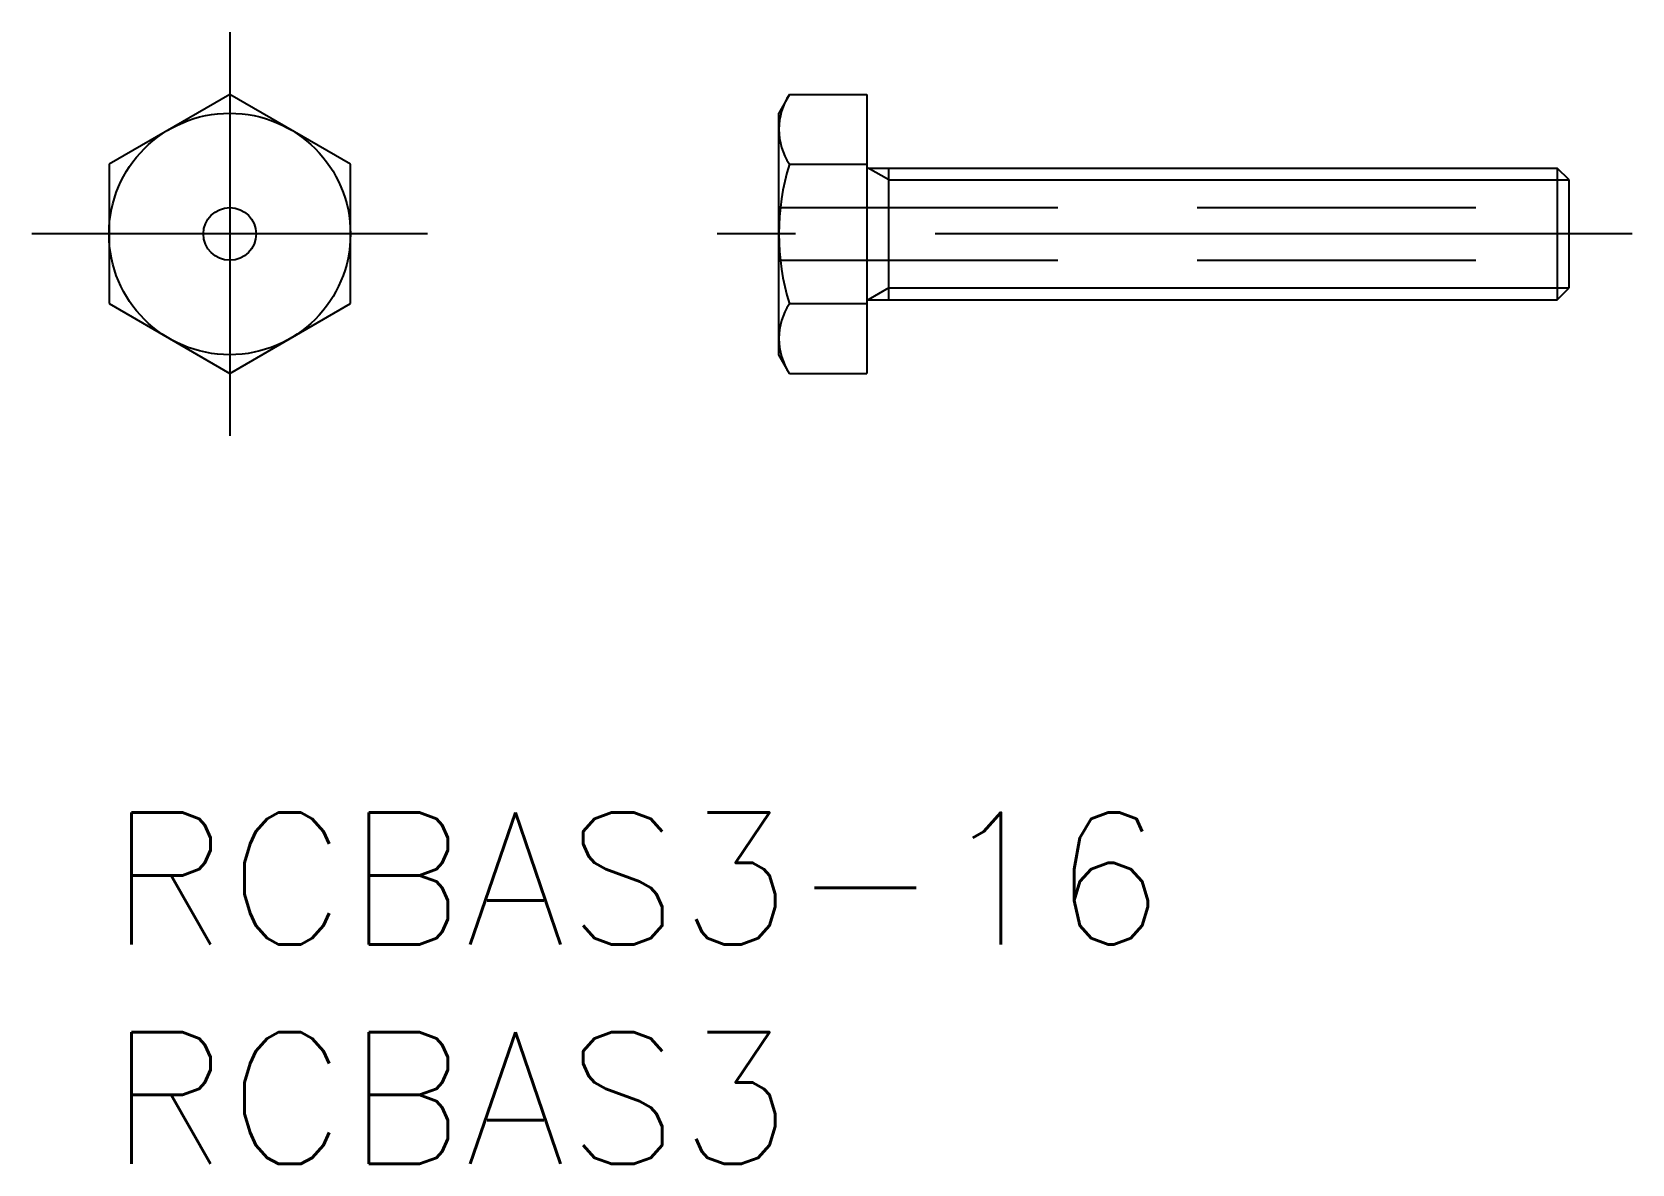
# Model space of a CAD drawing. Extents: x -1.8 to 34.7, y -8 to 17.8.
import ezdxf

# ---------------------------------------------------------------- set-up
doc = ezdxf.new("R2010")
doc.units = 0
doc.header["$LTSCALE"] = 0.5
doc.linetypes.add('CENTER', pattern=[50.8, 31.75, -6.35, 6.35, -6.35])
doc.linetypes.add('DASHED', pattern=[19.05, 12.7, -6.35])
for name, color, linetype in [('MSM_CENTER', 1, 'CENTER'), ('MSM_CONTINUOUS', 7, 'CONTINUOUS'), ('MSM_DASHED', 4, 'DASHED'), ('MSM_NARROW', 5, 'CONTINUOUS'), ('MSM_PART_NUMBER', 7, 'CONTINUOUS')]:
    doc.layers.add(name, color=color, linetype=linetype)
doc.styles.get("Standard").update_dxf_attribs({"font": 'txt.shx', "height": 1, "bigfont": 'bigfont.shx'})

# ---------------------------------------------------------------- blocks, each defined once
blk = doc.blocks.new('*U2')
at = {"layer": 'MSM_PART_NUMBER'}
blk.add_text('RCBAS3-16', height=3, dxfattribs=at).set_placement((0, -3))
blk = doc.blocks.new('*U3')
at = {"layer": 'MSM_PART_NUMBER'}
blk.add_text('RCBAS3', height=3, dxfattribs=at).set_placement((0, -8))

msp = doc.modelspace()

# ---------------------------------------------------------------- linework, layer by layer
at = {"layer": 'MSM_CENTER'}
for p, q in [((2.75, 17.773), (2.75, 8.578)), ((7.254, 13.175), (-1.754, 13.175)), ((34.688, 13.175), (13.848, 13.175))]:
    msp.add_line(p, q, dxfattribs=at)
at = {"layer": 'MSM_CONTINUOUS'}
for p, q in [((2.75, 16.351), (0, 14.763)), ((5.5, 14.763), (2.75, 16.351)), ((15.498, 16.351), (15.258, 15.925)), ((15.498, 16.351), (17.258, 16.351)), ((17.258, 16.351), (17.258, 10)), ((15.258, 10.425), (15.258, 15.925)), ((0, 14.763), (0, 11.588)), ((5.5, 11.588), (5.5, 14.763)), ((15.498, 14.763), (17.258, 14.763)), ((17.258, 14.675), (32.987, 14.675)), ((17.758, 11.675), (17.758, 14.675)), ((33.258, 14.405), (32.987, 14.675)), ((32.987, 14.675), (32.987, 11.675)), ((33.258, 11.946), (33.258, 14.405)), ((17.258, 11.675), (32.987, 11.675)), ((32.987, 11.675), (33.258, 11.946)), ((0, 11.588), (2.75, 10)), ((2.75, 10), (5.5, 11.588)), ((15.498, 11.588), (17.258, 11.588)), ((15.498, 10), (15.258, 10.425)), ((15.498, 10), (17.258, 10))]:
    msp.add_line(p, q, dxfattribs=at)
for radius in [2.75, 0.6]:
    msp.add_circle((2.75, 13.175), radius, dxfattribs=at)
for centre, radius, start, end in [((16.691, 15.557), 1.433, 146.3576, 213.6424), ((20.629, 13.175), 5.372, 162.8084, 197.1916), ((16.691, 10.794), 1.433, 146.3576, 213.6424)]:
    msp.add_arc(centre, radius, start, end, dxfattribs=at)
at = {"layer": 'MSM_DASHED'}
for p, q in [((15.258, 13.775), (33.258, 13.775)), ((15.258, 12.575), (33.258, 12.575))]:
    msp.add_line(p, q, dxfattribs=at)
at = {"layer": 'MSM_NARROW'}
for p, q in [((17.758, 14.405), (17.289, 14.675)), ((17.758, 14.405), (33.258, 14.405)), ((17.758, 11.946), (17.289, 11.675)), ((17.758, 11.946), (33.258, 11.946))]:
    msp.add_line(p, q, dxfattribs=at)

# ---------------------------------------------------------------- block references
at = {"layer": 'MSM_CONTINUOUS'}
for name in ['*U2', '*U3']:
    msp.add_blockref(name, (0, 0), dxfattribs=at)

doc.saveas('drawing.dxf')
